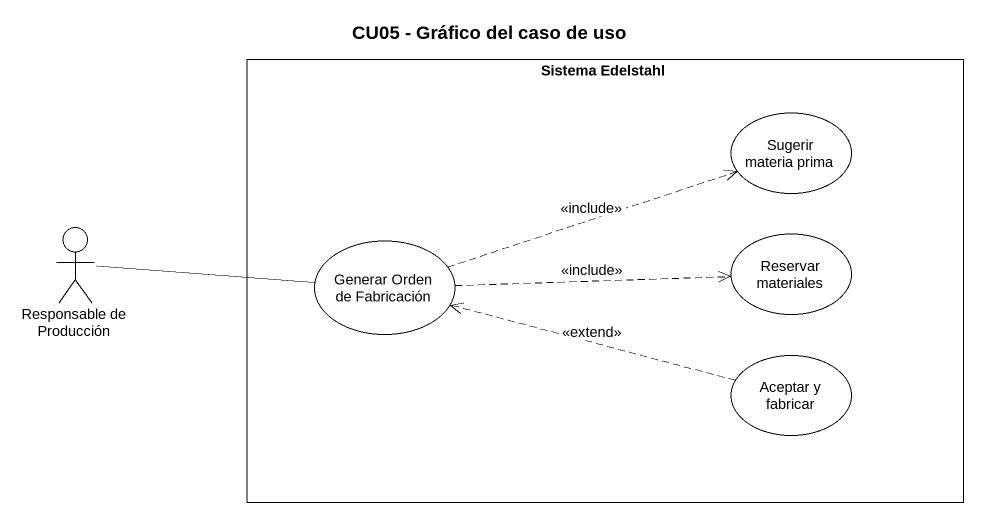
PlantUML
@startuml
title CU05 - Gráfico del caso de uso
rectangle "Sistema Edelstahl" as Sistema_Edelstahl {
  usecase "Sugerir materia prima" as Sugerir_materia_prima
  usecase "Generar Orden de Fabricación" as Generar_Orden_de_Fabricación
  usecase "Reservar materiales" as Reservar_materiales
  usecase "Aceptar y fabricar" as Aceptar_y_fabricar
}
actor "Responsable de Producción" as Responsable_de_Producción
Responsable_de_Producción -right- Generar_Orden_de_Fabricación
Generar_Orden_de_Fabricación .right.> Sugerir_materia_prima : <<include>>
Generar_Orden_de_Fabricación .right.> Reservar_materiales : <<include>>
Aceptar_y_fabricar .left.> Generar_Orden_de_Fabricación : <<extend>>
@enduml
